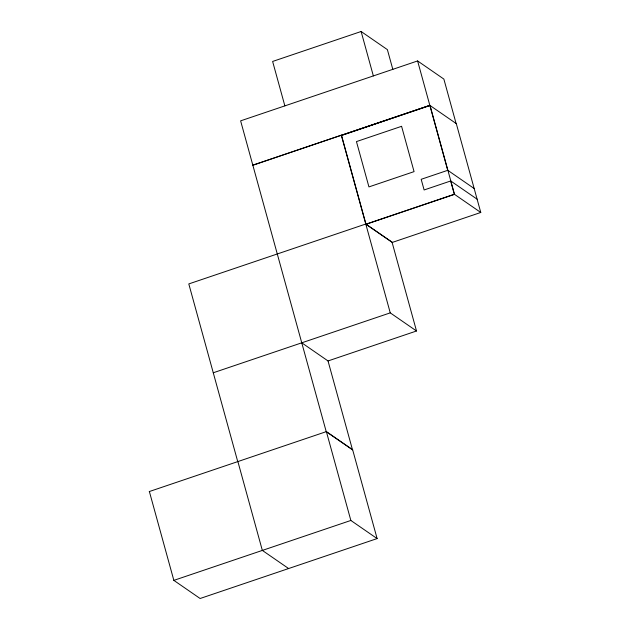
<?xml version="1.0" encoding="UTF-8"?>
<svg xmlns="http://www.w3.org/2000/svg" width="630" height="630" viewBox="0 0 630 630"><rect width="100%" height="100%" fill="white"/><g stroke="black" fill="none" stroke-linecap="round" stroke-linejoin="round"><path stroke-width="0.94" d="M392.852 69.481L387.387 49.628L361.124 31.5L272.625 61.449L284.862 105.871M456.104 123.504L443.866 79.081L417.603 60.945L240.621 120.85L326.23 431.66M252.811 165.123L429.691 105.423M252.858 165.273L341.161 135.245M341.358 135.371L429.841 105.368L456.301 123.63L480.769 212.475L392.277 242.424L366.014 224.296L341.547 135.45M341.397 135.497L430.038 105.493L454.506 194.339L480.769 212.475M365.833 224.217L454.324 194.268L450.663 180.983L424.116 189.969L421.179 179.306L447.725 170.321L417.603 60.945M366.014 224.296L454.506 194.339M213.271 372.771L390.253 312.866L416.517 330.994L328.025 360.951L301.762 342.815M149.231 491.573L326.379 431.613L352.658 449.741M173.849 580.372L350.855 520.459L377.118 538.587L200.112 598.5L173.849 580.372L149.373 491.526M447.914 170.399L474.177 188.528M450.844 181.054L477.115 199.19M327.025 432.212L352.493 449.796L328.025 360.951M288.627 568.543L262.34 550.415L237.888 461.57M361.124 31.5L373.354 75.923M416.517 330.994L392.041 242.148L365.778 224.02L188.795 283.925L237.738 461.617M341.302 135.174L390.253 312.866M352.642 449.741L377.118 538.587M326.379 431.613L350.855 520.459M401.586 126.315L356.454 141.593L368.936 186.905L414.067 171.628L401.586 126.315"/></g></svg>
